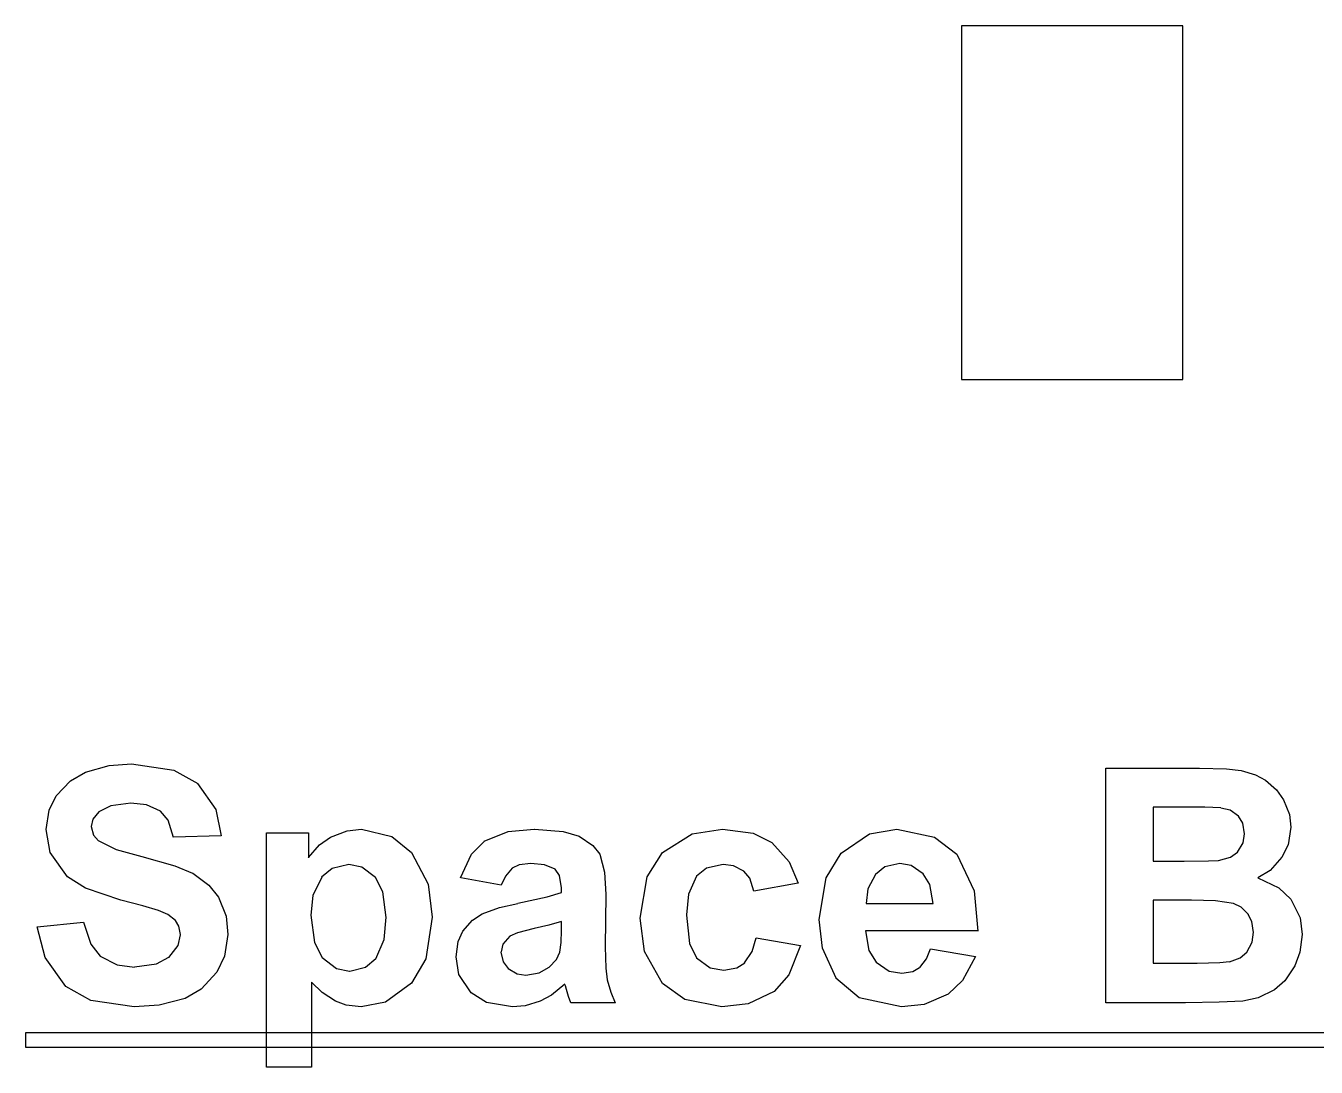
# Model space of a CAD drawing. Header units: millimetres. Extents: x -489 to 574, y -241 to 468.
# Drawn here: x -488.9 to -349.9, y 113.4 to 225.6 of the extents above; entities that cross this region are included whole.
import ezdxf

# ---------------------------------------------------------------- set-up
doc = ezdxf.new("R2010")
doc.units = ezdxf.units.MM
doc.layers.add('01_线宽0.15', color=7, linetype='Continuous')
doc.layers.add('实填充图层01', color=7, linetype='Continuous')

# ---------------------------------------------------------------- blocks, each defined once
blk = doc.blocks.new('图块0387_无名图块')
at = {"layer": '实填充图层01'}
for p, q in [((-0.91, 1.83), (-0.12, -0.55)), ((-0.12, -0.55), (0.91, -1.83))]:
    blk.add_line(p, q, dxfattribs=at)
blk = doc.blocks.new('图块0388_无名图块')
at = {"layer": '实填充图层01'}
for p, q in [((-1.84, 0.59), (-0.01, -0.36)), ((-0.01, -0.36), (1.84, -0.59))]:
    blk.add_line(p, q, dxfattribs=at)
blk = doc.blocks.new('图块0389_无名图块')
at = {"layer": '实填充图层01'}
for p, q in [((0.52, -0.19), (1.85, 0.52)), ((-1.85, -0.52), (0.52, -0.19))]:
    blk.add_line(p, q, dxfattribs=at)
blk = doc.blocks.new('图块0390_无名图块')
at = {"layer": '实填充图层01'}
for p, q in [((-0.62, -1.22), (0.38, 0.06)), ((0.38, 0.06), (0.62, 1.22))]:
    blk.add_line(p, q, dxfattribs=at)
blk = doc.blocks.new('图块0391_无名图块')
at = {"layer": '实填充图层01'}
for p, q in [((0.1, 0.16), (-0.26, 0.76)), ((0.26, -0.76), (0.1, 0.16))]:
    blk.add_line(p, q, dxfattribs=at)
blk = doc.blocks.new('图块0392_无名图块')
at = {"layer": '实填充图层01'}
for p, q in [((0.08, 0.11), (-0.91, 0.54)), ((0.91, -0.54), (0.08, 0.11))]:
    blk.add_line(p, q, dxfattribs=at)
blk = doc.blocks.new('图块0393_无名图块')
at = {"layer": '实填充图层01'}
for p, q in [((0.32, -0.05), (-2.03, 0.55)), ((2.03, -0.55), (0.32, -0.05))]:
    blk.add_line(p, q, dxfattribs=at)
blk = doc.blocks.new('图块0394_无名图块')
at = {"layer": '实填充图层01'}
for p, q in [((-0.94, 0.04), (-2.87, 1.26)), ((2.87, -1.26), (-0.94, 0.04))]:
    blk.add_line(p, q, dxfattribs=at)
blk = doc.blocks.new('图块0395_无名图块')
at = {"layer": '实填充图层01'}
for p, q in [((-0.71, 0.08), (-1.16, 2.55)), ((1.16, -2.55), (-0.71, 0.08))]:
    blk.add_line(p, q, dxfattribs=at)
blk = doc.blocks.new('图块0396_无名图块')
at = {"layer": '实填充图层01'}
for p, q in [((-0.2, 0.28), (0.54, 1.81)), ((-0.54, -1.81), (-0.2, 0.28))]:
    blk.add_line(p, q, dxfattribs=at)
blk = doc.blocks.new('图块0397_无名图块')
at = {"layer": '实填充图层01'}
for p, q in [((-1.57, -1.28), (-0.05, 0.35)), ((-0.05, 0.35), (1.57, 1.28))]:
    blk.add_line(p, q, dxfattribs=at)
blk = doc.blocks.new('图块0398_无名图块')
at = {"layer": '实填充图层01'}
for p, q in [((-2.48, -0.44), (0.09, 0.27)), ((0.09, 0.27), (2.48, 0.44))]:
    blk.add_line(p, q, dxfattribs=at)
blk = doc.blocks.new('图块0399_无名图块')
at = {"layer": '实填充图层01'}
for p, q in [((-3.57, 1.05), (1.01, 0.39)), ((1.01, 0.39), (3.57, -1.05))]:
    blk.add_line(p, q, dxfattribs=at)
blk = doc.blocks.new('图块0400_无名图块')
at = {"layer": '实填充图层01'}
for p, q in [((-1.26, 2.81), (0.71, 0.01)), ((0.71, 0.01), (1.26, -2.81))]:
    blk.add_line(p, q, dxfattribs=at)
blk = doc.blocks.new('图块0401_无名图块')
at = {"layer": '实填充图层01'}
for p, q in [((0.1, 0.44), (-0.7, 1.41)), ((0.7, -1.41), (0.1, 0.44))]:
    blk.add_line(p, q, dxfattribs=at)
blk = doc.blocks.new('图块0402_无名图块')
at = {"layer": '实填充图层01'}
for p, q in [((0.07, 0.26), (-1.6, 0.43)), ((1.6, -0.43), (0.07, 0.26))]:
    blk.add_line(p, q, dxfattribs=at)
blk = doc.blocks.new('图块0403_无名图块')
at = {"layer": '实填充图层01'}
for p, q in [((-0.44, 0.17), (-1.73, -0.46)), ((1.73, 0.46), (-0.44, 0.17))]:
    blk.add_line(p, q, dxfattribs=at)
blk = doc.blocks.new('图块0404_无名图块')
at = {"layer": '实填充图层01'}
for p, q in [((-0.25, 0), (-0.4, -0.79)), ((0.4, 0.79), (-0.25, 0))]:
    blk.add_line(p, q, dxfattribs=at)
blk = doc.blocks.new('图块0405_无名图块')
at = {"layer": '实填充图层01'}
for p, q in [((-0.38, 0.77), (-0.14, -0.16)), ((-0.14, -0.16), (0.38, -0.77))]:
    blk.add_line(p, q, dxfattribs=at)
blk = doc.blocks.new('图块0406_无名图块')
at = {"layer": '实填充图层01'}
for p, q in [((-2.34, 0.85), (-0.4, -0.09)), ((-0.4, -0.09), (2.34, -0.85))]:
    blk.add_line(p, q, dxfattribs=at)
blk = doc.blocks.new('图块0407_无名图块')
at = {"layer": '实填充图层01'}
for p, q in [((-2.74, 0.91), (0.81, -0.09)), ((0.81, -0.09), (2.74, -0.91))]:
    blk.add_line(p, q, dxfattribs=at)
blk = doc.blocks.new('图块0408_无名图块')
at = {"layer": '实填充图层01'}
for p, q in [((-1.39, 1.28), (0.36, 0.02)), ((0.36, 0.02), (1.39, -1.28))]:
    blk.add_line(p, q, dxfattribs=at)
blk = doc.blocks.new('图块0409_无名图块')
at = {"layer": '实填充图层01'}
for p, q in [((-0.5, 2.01), (0.31, -0.05)), ((0.31, -0.05), (0.5, -2.01))]:
    blk.add_line(p, q, dxfattribs=at)
blk = doc.blocks.new('图块0410_无名图块')
at = {"layer": '实填充图层01'}
for p, q in [((0.6, 2.03), (0.23, -0.31)), ((0.23, -0.31), (-0.6, -2.03))]:
    blk.add_line(p, q, dxfattribs=at)
blk = doc.blocks.new('图块0411_无名图块')
at = {"layer": '实填充图层01'}
for p, q in [((1.71, 1.41), (0.04, -0.41)), ((0.04, -0.41), (-1.71, -1.41))]:
    blk.add_line(p, q, dxfattribs=at)
blk = doc.blocks.new('图块0412_无名图块')
at = {"layer": '实填充图层01'}
for p, q in [((2.75, 0.46), (-0.06, -0.28)), ((-0.06, -0.28), (-2.75, -0.46))]:
    blk.add_line(p, q, dxfattribs=at)
blk = doc.blocks.new('图块0413_无名图块')
at = {"layer": '实填充图层01'}
for p, q in [((-0.99, -0.41), (-3.68, 1.11)), ((3.68, -1.11), (-0.99, -0.41))]:
    blk.add_line(p, q, dxfattribs=at)
blk = doc.blocks.new('图块0414_无名图块')
at = {"layer": '实填充图层01'}
for p, q in [((-0.69, -0.11), (-1.53, 3.22)), ((1.53, -3.22), (-0.69, -0.11))]:
    blk.add_line(p, q, dxfattribs=at)
blk = doc.blocks.new('图块0415_无名图块')
at = {"layer": '实填充图层01'}
for p, q in [((-1.19, -1.11), (-0.01, 0.26)), ((-0.01, 0.26), (1.19, 1.11))]:
    blk.add_line(p, q, dxfattribs=at)
blk = doc.blocks.new('图块0416_无名图块')
at = {"layer": '实填充图层01'}
for p, q in [((-1.66, -0.42), (0.12, 0.26)), ((0.12, 0.26), (1.66, 0.42))]:
    blk.add_line(p, q, dxfattribs=at)
blk = doc.blocks.new('图块0417_无名图块')
at = {"layer": '实填充图层01'}
for p, q in [((-2.7, 1.25), (0.56, 0.47)), ((0.56, 0.47), (2.7, -1.25))]:
    blk.add_line(p, q, dxfattribs=at)
blk = doc.blocks.new('图块0418_无名图块')
at = {"layer": '实填充图层01'}
for p, q in [((-1.11, 3.48), (0.68, 0.07)), ((0.68, 0.07), (1.11, -3.48))]:
    blk.add_line(p, q, dxfattribs=at)
blk = doc.blocks.new('图块0419_无名图块')
at = {"layer": '实填充图层01'}
for p, q in [((1.12, 3.57), (0.42, -0.93)), ((0.42, -0.93), (-1.12, -3.57))]:
    blk.add_line(p, q, dxfattribs=at)
blk = doc.blocks.new('图块0420_无名图块')
at = {"layer": '实填充图层01'}
for p, q in [((2.72, 1.27), (-0.09, -0.78)), ((-0.09, -0.78), (-2.72, -1.27))]:
    blk.add_line(p, q, dxfattribs=at)
blk = doc.blocks.new('图块0421_无名图块')
at = {"layer": '实填充图层01'}
for p, q in [((-0.23, -0.11), (-1.38, 0.3)), ((1.38, -0.3), (-0.23, -0.11))]:
    blk.add_line(p, q, dxfattribs=at)
blk = doc.blocks.new('图块0422_无名图块')
at = {"layer": '实填充图层01'}
for p, q in [((-0.12, -0.09), (-1.3, 1.03)), ((1.3, -1.03), (-0.12, -0.09))]:
    blk.add_line(p, q, dxfattribs=at)
blk = doc.blocks.new('图块0423_无名图块')
at = {"layer": '实填充图层01'}
for p, q in [((-0.61, 2.29), (-0.23, -0.67)), ((-0.23, -0.67), (0.61, -2.29))]:
    blk.add_line(p, q, dxfattribs=at)
blk = doc.blocks.new('图块0424_无名图块')
at = {"layer": '实填充图层01'}
for p, q in [((-1.48, 0.74), (0.05, -0.45)), ((0.05, -0.45), (1.48, -0.74))]:
    blk.add_line(p, q, dxfattribs=at)
blk = doc.blocks.new('图块0425_无名图块')
at = {"layer": '实填充图层01'}
for p, q in [((0.31, -0.25), (1.4, 0.68)), ((-1.4, -0.68), (0.31, -0.25))]:
    blk.add_line(p, q, dxfattribs=at)
blk = doc.blocks.new('图块0426_无名图块')
at = {"layer": '实填充图层01'}
for p, q in [((0.34, -0.16), (0.56, 2.23)), ((-0.56, -2.23), (0.34, -0.16))]:
    blk.add_line(p, q, dxfattribs=at)
blk = doc.blocks.new('图块0427_无名图块')
at = {"layer": '实填充图层01'}
for p, q in [((0.22, 0.62), (-0.58, 2.15)), ((0.58, -2.15), (0.22, 0.62))]:
    blk.add_line(p, q, dxfattribs=at)
blk = doc.blocks.new('图块0428_无名图块')
at = {"layer": '实填充图层01'}
for p, q in [((-0.03, 0.43), (-1.43, 0.7)), ((1.43, -0.7), (-0.03, 0.43))]:
    blk.add_line(p, q, dxfattribs=at)
blk = doc.blocks.new('图块0429_无名图块')
at = {"layer": '实填充图层01'}
for p, q in [((-0.33, 0.26), (-1.47, -0.69)), ((1.47, 0.69), (-0.33, 0.26))]:
    blk.add_line(p, q, dxfattribs=at)
blk = doc.blocks.new('图块0430_无名图块')
at = {"layer": '实填充图层01'}
for p, q in [((0.59, 2.04), (-0.36, 0.08)), ((-0.36, 0.08), (-0.59, -2.04))]:
    blk.add_line(p, q, dxfattribs=at)
blk = doc.blocks.new('图块0431_无名图块')
at = {"layer": '实填充图层01'}
for p, q in [((-0.11, 0.58), (1.28, 1.98)), ((-1.28, -1.98), (-0.11, 0.58))]:
    blk.add_line(p, q, dxfattribs=at)
blk = doc.blocks.new('图块0432_无名图块')
at = {"layer": '实填充图层01'}
for p, q in [((-2.69, -0.64), (-0.11, 0.39)), ((-0.11, 0.39), (2.69, 0.64))]:
    blk.add_line(p, q, dxfattribs=at)
blk = doc.blocks.new('图块0433_无名图块')
at = {"layer": '实填充图层01'}
for p, q in [((-2.41, 0.38), (0.7, 0.14)), ((0.7, 0.14), (2.41, -0.38))]:
    blk.add_line(p, q, dxfattribs=at)
blk = doc.blocks.new('图块0434_无名图块')
at = {"layer": '实填充图层01'}
for p, q in [((-1.11, 0.97), (0.36, -0.01)), ((0.36, -0.01), (1.11, -0.97))]:
    blk.add_line(p, q, dxfattribs=at)
blk = doc.blocks.new('图块0435_无名图块')
at = {"layer": '实填充图层01'}
for p, q in [((-0.32, 2.17), (0.2, 0.23)), ((0.2, 0.23), (0.32, -2.17))]:
    blk.add_line(p, q, dxfattribs=at)
blk = doc.blocks.new('图块0436_无名图块')
at = {"layer": '实填充图层01'}
for p, q in [((-0.11, 1.78), (-0.04, -0.52)), ((-0.04, -0.52), (0.11, -1.78))]:
    blk.add_line(p, q, dxfattribs=at)
blk = doc.blocks.new('图块0437_无名图块')
at = {"layer": '实填充图层01'}
for p, q in [((-0.43, 1.23), (-0.05, -0.11)), ((-0.05, -0.11), (0.43, -1.23))]:
    blk.add_line(p, q, dxfattribs=at)
blk = doc.blocks.new('图块0438_无名图块')
at = {"layer": '实填充图层01'}
for p, q in [((-0.01, -0.03), (-0.23, 0.71)), ((0.23, -0.71), (-0.01, -0.03))]:
    blk.add_line(p, q, dxfattribs=at)
blk = doc.blocks.new('图块0439_无名图块')
at = {"layer": '实填充图层01'}
for p, q in [((-0.03, 0.11), (-0.09, 0.28)), ((0.09, -0.28), (-0.03, 0.11))]:
    blk.add_line(p, q, dxfattribs=at)
blk = doc.blocks.new('图块0440_无名图块')
at = {"layer": '实填充图层01'}
for p, q in [((1.32, 0.91), (-0.12, -0.26)), ((-0.12, -0.26), (-1.32, -0.91))]:
    blk.add_line(p, q, dxfattribs=at)
blk = doc.blocks.new('图块0441_无名图块')
at = {"layer": '实填充图层01'}
for p, q in [((1.5, 0.31), (-0.13, -0.19)), ((-0.13, -0.19), (-1.5, -0.31))]:
    blk.add_line(p, q, dxfattribs=at)
blk = doc.blocks.new('图块0442_无名图块')
at = {"layer": '实填充图层01'}
for p, q in [((-0.56, -0.29), (-2.22, 0.77)), ((2.22, -0.77), (-0.56, -0.29))]:
    blk.add_line(p, q, dxfattribs=at)
blk = doc.blocks.new('图块0443_无名图块')
at = {"layer": '实填充图层01'}
for p, q in [((-0.5, 0.03), (-0.81, 1.94)), ((0.81, -1.94), (-0.5, 0.03))]:
    blk.add_line(p, q, dxfattribs=at)
blk = doc.blocks.new('图块0444_无名图块')
at = {"layer": '实填充图层01'}
for p, q in [((-0.37, -1.38), (-0.14, 0.25)), ((-0.14, 0.25), (0.37, 1.38))]:
    blk.add_line(p, q, dxfattribs=at)
blk = doc.blocks.new('图块0445_无名图块')
at = {"layer": '实填充图层01'}
for p, q in [((-1.04, -0.93), (-0.02, 0.25)), ((-0.02, 0.25), (1.04, 0.93))]:
    blk.add_line(p, q, dxfattribs=at)
blk = doc.blocks.new('图块0446_无名图块')
at = {"layer": '实填充图层01'}
for p, q in [((-1.92, -0.56), (-0.06, 0.11)), ((-0.06, 0.11), (1.92, 0.56))]:
    blk.add_line(p, q, dxfattribs=at)
blk = doc.blocks.new('图块0447_无名图块')
at = {"layer": '实填充图层01'}
for p, q in [((-2.35, -0.59), (0.79, 0.09)), ((0.79, 0.09), (2.35, 0.59))]:
    blk.add_line(p, q, dxfattribs=at)
blk = doc.blocks.new('图块0448_无名图块')
at = {"layer": '实填充图层01'}
for p, q in [((0.13, 0.32), (-0.34, 1.01)), ((0.34, -1.01), (0.13, 0.32))]:
    blk.add_line(p, q, dxfattribs=at)
blk = doc.blocks.new('图块0449_无名图块')
at = {"layer": '实填充图层01'}
for p, q in [((0.14, 0.18), (-1.31, 0.3)), ((1.31, -0.3), (0.14, 0.18))]:
    blk.add_line(p, q, dxfattribs=at)
blk = doc.blocks.new('图块0450_无名图块')
at = {"layer": '实填充图层01'}
for p, q in [((-0.26, 0.1), (-1.01, -0.26)), ((1.01, 0.26), (-0.26, 0.1))]:
    blk.add_line(p, q, dxfattribs=at)
blk = doc.blocks.new('图块0451_无名图块')
at = {"layer": '实填充图层01'}
for p, q in [((-0.14, 0.08), (-0.59, -0.91)), ((0.59, 0.91), (-0.14, 0.08))]:
    blk.add_line(p, q, dxfattribs=at)
blk = doc.blocks.new('图块0452_无名图块')
at = {"layer": '实填充图层01'}
for p, q in [((1.47, 0.37), (0.09, -0.01)), ((0.09, -0.01), (-1.47, -0.37))]:
    blk.add_line(p, q, dxfattribs=at)
blk = doc.blocks.new('图块0453_无名图块')
at = {"layer": '实填充图层01'}
for p, q in [((1.32, 0.42), (-0.5, -0.06)), ((-0.5, -0.06), (-1.32, -0.42))]:
    blk.add_line(p, q, dxfattribs=at)
blk = doc.blocks.new('图块0454_无名图块')
at = {"layer": '实填充图层01'}
for p, q in [((0.47, 0.85), (-0.29, -0.02)), ((-0.29, -0.02), (-0.47, -0.85))]:
    blk.add_line(p, q, dxfattribs=at)
blk = doc.blocks.new('图块0455_无名图块')
at = {"layer": '实填充图层01'}
for p, q in [((-0.38, 0.88), (-0.14, -0.17)), ((-0.14, -0.17), (0.38, -0.88))]:
    blk.add_line(p, q, dxfattribs=at)
blk = doc.blocks.new('图块0456_无名图块')
at = {"layer": '实填充图层01'}
for p, q in [((-0.96, 0.37), (0.01, -0.23)), ((0.01, -0.23), (0.96, -0.37))]:
    blk.add_line(p, q, dxfattribs=at)
blk = doc.blocks.new('图块0457_无名图块')
at = {"layer": '实填充图层01'}
for p, q in [((0.18, -0.16), (1.25, 0.43)), ((-1.25, -0.43), (0.18, -0.16))]:
    blk.add_line(p, q, dxfattribs=at)
blk = doc.blocks.new('图块0458_无名图块')
at = {"layer": '实填充图层01'}
for p, q in [((-0.58, -0.8), (0.22, 0.02)), ((0.22, 0.02), (0.58, 0.8))]:
    blk.add_line(p, q, dxfattribs=at)
blk = doc.blocks.new('图块0459_无名图块')
at = {"layer": '实填充图层01'}
for p, q in [((0.06, -0.13), (0.09, 1.18)), ((-0.09, -1.18), (0.06, -0.13))]:
    blk.add_line(p, q, dxfattribs=at)
blk = doc.blocks.new('图块0460_无名图块')
at = {"layer": '实填充图层01'}
for p, q in [((0.09, 0.3), (-0.55, 1.07)), ((0.55, -1.07), (0.09, 0.3))]:
    blk.add_line(p, q, dxfattribs=at)
blk = doc.blocks.new('图块0461_无名图块')
at = {"layer": '实填充图层01'}
for p, q in [((-0.01, 0.22), (-1.11, 0.36)), ((1.11, -0.36), (-0.01, 0.22))]:
    blk.add_line(p, q, dxfattribs=at)
blk = doc.blocks.new('图块0462_无名图块')
at = {"layer": '实填充图层01'}
for p, q in [((-0.35, 0.23), (-1.44, -0.63)), ((1.44, 0.63), (-0.35, 0.23))]:
    blk.add_line(p, q, dxfattribs=at)
blk = doc.blocks.new('图块0463_无名图块')
at = {"layer": '实填充图层01'}
for p, q in [((0.54, 2.09), (-0.33, 0.16)), ((-0.33, 0.16), (-0.54, -2.09))]:
    blk.add_line(p, q, dxfattribs=at)
blk = doc.blocks.new('图块0464_无名图块')
at = {"layer": '实填充图层01'}
for p, q in [((-0.55, 2.3), (-0.2, -0.75)), ((-0.2, -0.75), (0.55, -2.3))]:
    blk.add_line(p, q, dxfattribs=at)
blk = doc.blocks.new('图块0465_无名图块')
at = {"layer": '实填充图层01'}
for p, q in [((-1.46, 0.67), (-0.01, -0.41)), ((-0.01, -0.41), (1.46, -0.67))]:
    blk.add_line(p, q, dxfattribs=at)
blk = doc.blocks.new('图块0466_无名图块')
at = {"layer": '实填充图层01'}
for p, q in [((0.26, -0.15), (1.13, 0.39)), ((-1.13, -0.39), (0.26, -0.15))]:
    blk.add_line(p, q, dxfattribs=at)
blk = doc.blocks.new('图块0467_无名图块')
at = {"layer": '实填充图层01'}
for p, q in [((0.2, -0.12), (0.62, 1.35)), ((-0.62, -1.35), (0.2, -0.12))]:
    blk.add_line(p, q, dxfattribs=at)
blk = doc.blocks.new('图块0468_无名图块')
at = {"layer": '实填充图层01'}
for p, q in [((1.42, 2.48), (0.16, -0.69)), ((0.16, -0.69), (-1.42, -2.48))]:
    blk.add_line(p, q, dxfattribs=at)
blk = doc.blocks.new('图块0469_无名图块')
at = {"layer": '实填充图层01'}
for p, q in [((2.82, 0.84), (0.02, -0.51)), ((0.02, -0.51), (-2.82, -0.84))]:
    blk.add_line(p, q, dxfattribs=at)
blk = doc.blocks.new('图块0470_无名图块')
at = {"layer": '实填充图层01'}
for p, q in [((-0.78, -0.47), (-3.2, 1.27)), ((3.2, -1.27), (-0.78, -0.47))]:
    blk.add_line(p, q, dxfattribs=at)
blk = doc.blocks.new('图块0471_无名图块')
at = {"layer": '实填充图层01'}
for p, q in [((-0.73, -0.06), (-1.19, 3.51)), ((1.19, -3.51), (-0.73, -0.06))]:
    blk.add_line(p, q, dxfattribs=at)
blk = doc.blocks.new('图块0472_无名图块')
at = {"layer": '实填充图层01'}
for p, q in [((-0.45, 0.92), (1.2, 3.53)), ((-1.2, -3.53), (-0.45, 0.92))]:
    blk.add_line(p, q, dxfattribs=at)
blk = doc.blocks.new('图块0473_无名图块')
at = {"layer": '实填充图层01'}
for p, q in [((-3.24, -1.26), (-0.03, 0.78)), ((-0.03, 0.78), (3.24, 1.26))]:
    blk.add_line(p, q, dxfattribs=at)
blk = doc.blocks.new('图块0474_无名图块')
at = {"layer": '实填充图层01'}
for p, q in [((-2.65, 0.72), (0.65, 0.27)), ((0.65, 0.27), (2.65, -0.72))]:
    blk.add_line(p, q, dxfattribs=at)
blk = doc.blocks.new('图块0475_无名图块')
at = {"layer": '实填充图层01'}
for p, q in [((-1.41, 2.19), (0.44, 0.11)), ((0.44, 0.11), (1.41, -2.19))]:
    blk.add_line(p, q, dxfattribs=at)
blk = doc.blocks.new('图块0476_无名图块')
at = {"layer": '实填充图层01'}
for p, q in [((1.47, 2.02), (0.09, -0.55)), ((0.09, -0.55), (-1.47, -2.02))]:
    blk.add_line(p, q, dxfattribs=at)
blk = doc.blocks.new('图块0477_无名图块')
at = {"layer": '实填充图层01'}
for p, q in [((2.51, 0.69), (-0.06, -0.42)), ((-0.06, -0.42), (-2.51, -0.69))]:
    blk.add_line(p, q, dxfattribs=at)
blk = doc.blocks.new('图块0478_无名图块')
at = {"layer": '实填充图层01'}
for p, q in [((-1.04, -0.58), (-3.53, 1.56)), ((3.53, -1.56), (-1.04, -0.58))]:
    blk.add_line(p, q, dxfattribs=at)
blk = doc.blocks.new('图块0479_无名图块')
at = {"layer": '实填充图层01'}
for p, q in [((-0.55, 0.06), (-0.91, 3.16)), ((0.91, -3.16), (-0.55, 0.06))]:
    blk.add_line(p, q, dxfattribs=at)
blk = doc.blocks.new('图块0480_无名图块')
at = {"layer": '实填充图层01'}
for p, q in [((-0.44, 0.91), (1.19, 3.57)), ((-1.19, -3.57), (-0.44, 0.91))]:
    blk.add_line(p, q, dxfattribs=at)
blk = doc.blocks.new('图块0481_无名图块')
at = {"layer": '实填充图层01'}
for p, q in [((-3, -1.29), (0.05, 0.79)), ((0.05, 0.79), (3, 1.29))]:
    blk.add_line(p, q, dxfattribs=at)
blk = doc.blocks.new('图块0482_无名图块')
at = {"layer": '实填充图层01'}
for p, q in [((-3.22, 1.35), (0.81, 0.5)), ((0.81, 0.5), (3.22, -1.35))]:
    blk.add_line(p, q, dxfattribs=at)
blk = doc.blocks.new('图块0483_无名图块')
at = {"layer": '实填充图层01'}
for p, q in [((-1.13, 4.14), (0.74, 0.21)), ((0.74, 0.21), (1.13, -4.14))]:
    blk.add_line(p, q, dxfattribs=at)
blk = doc.blocks.new('图块0484_无名图块')
at = {"layer": '实填充图层01'}
for p, q in [((-0.58, 1.68), (-0.19, -0.44)), ((-0.19, -0.44), (0.58, -1.68))]:
    blk.add_line(p, q, dxfattribs=at)
blk = doc.blocks.new('图块0485_无名图块')
at = {"layer": '实填充图层01'}
for p, q in [((-1.39, 0.6), (0.03, -0.37)), ((0.03, -0.37), (1.39, -0.6))]:
    blk.add_line(p, q, dxfattribs=at)
blk = doc.blocks.new('图块0486_无名图块')
at = {"layer": '实填充图层01'}
for p, q in [((0.21, -0.12), (0.95, 0.31)), ((-0.95, -0.31), (0.21, -0.12))]:
    blk.add_line(p, q, dxfattribs=at)
blk = doc.blocks.new('图块0487_无名图块')
at = {"layer": '实填充图层01'}
for p, q in [((0.16, -0.07), (0.58, 1)), ((-0.58, -1), (0.16, -0.07))]:
    blk.add_line(p, q, dxfattribs=at)
blk = doc.blocks.new('图块0488_无名图块')
at = {"layer": '实填充图层01'}
for p, q in [((0.18, 0.44), (-0.54, 1.6)), ((0.54, -1.6), (0.18, 0.44))]:
    blk.add_line(p, q, dxfattribs=at)
blk = doc.blocks.new('图块0489_无名图块')
at = {"layer": '实填充图层01'}
for p, q in [((-0.04, 0.34), (-1.26, 0.55)), ((1.26, -0.55), (-0.04, 0.34))]:
    blk.add_line(p, q, dxfattribs=at)
blk = doc.blocks.new('图块0490_无名图块')
at = {"layer": '实填充图层01'}
for p, q in [((-0.29, 0.22), (-1.31, -0.58)), ((1.31, 0.58), (-0.29, 0.22))]:
    blk.add_line(p, q, dxfattribs=at)
blk = doc.blocks.new('图块0491_无名图块')
at = {"layer": '实填充图层01'}
for p, q in [((0.51, 1.57), (-0.32, 0.02)), ((-0.32, 0.02), (-0.51, -1.57))]:
    blk.add_line(p, q, dxfattribs=at)
blk = doc.blocks.new('图块0492_无名图块')
at = {"layer": '实填充图层01'}
for p, q in [((-2.24, 0.12), (0.65, 0.05)), ((0.65, 0.05), (2.24, -0.12))]:
    blk.add_line(p, q, dxfattribs=at)
blk = doc.blocks.new('图块0493_无名图块')
at = {"layer": '实填充图层01'}
for p, q in [((-1.32, 0.52), (0.24, 0.07)), ((0.24, 0.07), (1.32, -0.52))]:
    blk.add_line(p, q, dxfattribs=at)
blk = doc.blocks.new('图块0494_无名图块')
at = {"layer": '实填充图层01'}
for p, q in [((-0.97, 1.05), (0.21, 0)), ((0.21, 0), (0.97, -1.05))]:
    blk.add_line(p, q, dxfattribs=at)
blk = doc.blocks.new('图块0495_无名图块')
at = {"layer": '实填充图层01'}
for p, q in [((-0.39, 1.48), (0.24, -0.1)), ((0.24, -0.1), (0.39, -1.48))]:
    blk.add_line(p, q, dxfattribs=at)
blk = doc.blocks.new('图块0496_无名图块')
at = {"layer": '实填充图层01'}
for p, q in [((0.48, 1.62), (0.18, -0.27)), ((0.18, -0.27), (-0.48, -1.62))]:
    blk.add_line(p, q, dxfattribs=at)
blk = doc.blocks.new('图块0497_无名图块')
at = {"layer": '实填充图层01'}
for p, q in [((1.29, 1.11), (0.01, -0.32)), ((0.01, -0.32), (-1.29, -1.11))]:
    blk.add_line(p, q, dxfattribs=at)
blk = doc.blocks.new('图块0498_无名图块')
at = {"layer": '实填充图层01'}
for p, q in [((-1.77, 1.15), (0.47, 0.09)), ((0.47, 0.09), (1.77, -1.15))]:
    blk.add_line(p, q, dxfattribs=at)
blk = doc.blocks.new('图块0499_无名图块')
at = {"layer": '实填充图层01'}
for p, q in [((-0.62, 1.91), (0.38, -0.09)), ((0.38, -0.09), (0.62, -1.91))]:
    blk.add_line(p, q, dxfattribs=at)
blk = doc.blocks.new('图块0500_无名图块')
at = {"layer": '实填充图层01'}
for p, q in [((0.4, 1.68), (0.15, -0.23)), ((0.15, -0.23), (-0.4, -1.68))]:
    blk.add_line(p, q, dxfattribs=at)
blk = doc.blocks.new('图块0501_无名图块')
at = {"layer": '实填充图层01'}
for p, q in [((1.1, 1.31), (0.01, -0.32)), ((0.01, -0.32), (-1.1, -1.31))]:
    blk.add_line(p, q, dxfattribs=at)
blk = doc.blocks.new('图块0502_无名图块')
at = {"layer": '实填充图层01'}
for p, q in [((1.71, 0.6), (-0.04, -0.25)), ((-0.04, -0.25), (-1.71, -0.6))]:
    blk.add_line(p, q, dxfattribs=at)
blk = doc.blocks.new('图块0503_无名图块')
at = {"layer": '实填充图层01'}
for p, q in [((3.08, 0.09), (0.52, -0.03)), ((0.52, -0.03), (-3.08, -0.09))]:
    blk.add_line(p, q, dxfattribs=at)
blk = doc.blocks.new('图块0504_无名图块')
at = {"layer": '实填充图层01'}
for p, q in [((0.78, -0.02), (1.85, 0.04)), ((-1.85, -0.04), (0.78, -0.02))]:
    blk.add_line(p, q, dxfattribs=at)
blk = doc.blocks.new('图块0505_无名图块')
at = {"layer": '实填充图层01'}
for p, q in [((0.26, -0.09), (1.03, 0.45)), ((-1.03, -0.45), (0.26, -0.09))]:
    blk.add_line(p, q, dxfattribs=at)
blk = doc.blocks.new('图块0506_无名图块')
at = {"layer": '实填充图层01'}
for p, q in [((-0.37, -0.98), (0.23, 0)), ((0.23, 0), (0.37, 0.98))]:
    blk.add_line(p, q, dxfattribs=at)
blk = doc.blocks.new('图块0507_无名图块')
at = {"layer": '实填充图层01'}
for p, q in [((0.12, 0.22), (-0.32, 0.95)), ((0.32, -0.95), (0.12, 0.22))]:
    blk.add_line(p, q, dxfattribs=at)
blk = doc.blocks.new('图块0508_无名图块')
at = {"layer": '实填充图层01'}
for p, q in [((0.04, 0.2), (-0.96, 0.44)), ((0.96, -0.44), (0.04, 0.2))]:
    blk.add_line(p, q, dxfattribs=at)
blk = doc.blocks.new('图块0509_无名图块')
at = {"layer": '实填充图层01'}
for p, q in [((0.44, 0.03), (-2.18, 0.04)), ((2.18, -0.04), (0.44, 0.03))]:
    blk.add_line(p, q, dxfattribs=at)
blk = doc.blocks.new('图块0510_无名图块')
at = {"layer": '实填充图层01'}
for p, q in [((0.71, -0.03), (1.75, 0.08)), ((-1.75, -0.08), (0.71, -0.03))]:
    blk.add_line(p, q, dxfattribs=at)
blk = doc.blocks.new('图块0511_无名图块')
at = {"layer": '实填充图层01'}
for p, q in [((0.22, -0.09), (0.93, 0.51)), ((-0.93, -0.51), (0.22, -0.09))]:
    blk.add_line(p, q, dxfattribs=at)
blk = doc.blocks.new('图块0512_无名图块')
at = {"layer": '实填充图层01'}
for p, q in [((0.22, 0), (0.36, 1.08)), ((-0.36, -1.08), (0.22, 0))]:
    blk.add_line(p, q, dxfattribs=at)
blk = doc.blocks.new('图块0513_无名图块')
at = {"layer": '实填充图层01'}
for p, q in [((0.1, 0.2), (-0.28, 0.97)), ((0.28, -0.97), (0.1, 0.2))]:
    blk.add_line(p, q, dxfattribs=at)
blk = doc.blocks.new('图块0514_无名图块')
at = {"layer": '实填充图层01'}
for p, q in [((0.03, 0.18), (-0.8, 0.58)), ((0.8, -0.58), (0.03, 0.18))]:
    blk.add_line(p, q, dxfattribs=at)
blk = doc.blocks.new('图块0515_无名图块')
at = {"layer": '实填充图层01'}
for p, q in [((0.33, 0.11), (-2.26, 0.18)), ((2.26, -0.18), (0.33, 0.11))]:
    blk.add_line(p, q, dxfattribs=at)

msp = doc.modelspace()

# ---------------------------------------------------------------- linework, layer by layer
at = {"layer": '01_线宽0.15'}
for p, q in [((-364.32, 225.64), (-388.13, 225.64)), ((-388.13, 225.64), (-388.13, 187.54)), ((-364.32, 187.54), (-364.32, 225.64)), ((-388.13, 187.54), (-364.32, 187.54)), ((-372.61, 145.65), (-362.51, 145.65)), ((-372.61, 120.39), (-372.61, 145.65)), ((-367.5, 141.45), (-367.5, 135.63)), ((-364.57, 141.45), (-367.5, 141.45)), ((-467.9, 138.38), (-473.02, 138.21)), ((-463, 138.7), (-458.48, 138.7)), ((-463, 113.44), (-463, 138.7)), ((-458.48, 138.7), (-458.48, 136.01)), ((-367.5, 135.63), (-364.16, 135.63)), ((-437.71, 133.06), (-442.08, 133.83)), ((-431.22, 132.28), (-431.22, 132.77)), ((-426.46, 132.04), (-426.53, 126.4)), ((-405.74, 133.27), (-410.5, 132.42)), ((-398.42, 131.08), (-391.2, 131.08)), ((-367.5, 131.43), (-367.5, 124.66)), ((-363.37, 131.43), (-367.5, 131.43)), ((-487.69, 128.58), (-482.72, 129.07)), ((-431.22, 128.18), (-431.22, 129.14)), ((-386.4, 128.12), (-398.5, 128.12)), ((-410.26, 127.38), (-405.5, 126.56)), ((-391.48, 126.18), (-386.65, 125.37)), ((-367.5, 124.66), (-362.77, 124.66)), ((-458.16, 122.6), (-458.16, 113.44)), ((-425.43, 120.39), (-430.23, 120.39)), ((-364.01, 120.39), (-372.61, 120.39)), ((-488.93, 117.18), (-296.74, 117.18)), ((-488.93, 115.58), (-488.93, 117.18)), ((-296.74, 115.58), (-488.93, 115.58)), ((-458.16, 113.44), (-463, 113.44))]:
    msp.add_line(p, q, dxfattribs=at)

# ---------------------------------------------------------------- block references
for name, p in [('图块0398_无名图块', (-480.03, 145.67)), ('图块0399_无名图块', (-473.98, 145.06)), ('图块0397_无名图块', (-484.08, 143.94)), ('图块0492_无名图块', (-360.27, 145.53)), ('图块0493_无名图块', (-356.71, 144.88)), ('图块0400_无名图块', (-469.16, 141.19)), ('图块0494_无名图块', (-354.42, 143.31)), ('图块0396_无名图块', (-486.2, 140.85)), ('图块0403_无名图块', (-479.34, 141.42)), ('图块0402_无名图块', (-476.01, 141.45)), ('图块0495_无名图块', (-353.07, 140.78)), ('图块0404_无名图块', (-481.47, 140.17)), ('图块0401_无名图块', (-473.71, 139.61)), ('图块0509_无名图块', (-362.39, 141.41)), ('图块0508_无名图块', (-359.26, 140.92)), ('图块0507_无名图块', (-357.98, 139.53)), ('图块0395_无名图块', (-485.58, 136.49)), ('图块0405_无名图块', (-481.49, 138.61)), ('图块0416_无名图块', (-454.44, 138.66)), ('图块0417_无名图块', (-450.07, 137.84)), ('图块0432_无名图块', (-436.85, 138.44)), ('图块0433_无名图块', (-431.74, 138.71)), ('图块0473_无名图块', (-417.12, 137.82)), ('图块0474_无名图块', (-411.22, 138.37)), ('图块0481_无名图块', (-398.1, 137.8)), ('图块0482_无名图块', (-391.88, 137.74)), ('图块0496_无名图块', (-353.15, 137.68)), ('图块0406_无名图块', (-478.78, 137)), ('图块0415_无名图块', (-457.29, 137.13)), ('图块0431_无名图块', (-440.81, 135.82)), ('图块0434_无名图块', (-428.22, 137.35)), ('图块0475_无名图块', (-407.16, 135.46)), ('图块0506_无名图块', (-358.03, 137.6)), ('图块0418_无名图块', (-446.26, 133.1)), ('图块0435_无名图块', (-426.78, 134.21)), ('图块0472_无名图块', (-421.55, 133.03)), ('图块0480_无名图块', (-402.29, 132.94)), ('图块0483_无名图块', (-387.53, 132.25)), ('图块0505_无名图块', (-359.43, 136.17)), ('图块0407_无名图块', (-473.7, 135.24)), ('图块0429_无名图块', (-455.6, 134.59)), ('图块0428_无名图块', (-452.7, 134.58)), ('图块0451_无名图块', (-437.12, 133.96)), ('图块0450_无名图块', (-435.53, 135.13)), ('图块0449_无名图块', (-433.21, 135.08)), ('图块0462_无名图块', (-415.25, 134.65)), ('图块0461_无名图块', (-412.7, 134.92)), ('图块0490_无名图块', (-396.1, 134.8)), ('图块0489_无名图块', (-393.54, 134.83)), ('图块0504_无名图块', (-362.31, 135.68)), ('图块0497_无名图块', (-354.92, 134.95)), ('图块0394_无名图块', (-481.56, 132.69)), ('图块0408_无名图块', (-469.56, 133.05)), ('图块0430_无名图块', (-457.65, 131.87)), ('图块0427_无名图块', (-450.7, 131.73)), ('图块0448_无名图块', (-431.56, 133.78)), ('图块0463_无名图块', (-417.23, 131.93)), ('图块0460_无名图块', (-411.05, 133.49)), ('图块0491_无名图块', (-397.91, 132.65)), ('图块0488_无名图块', (-391.74, 132.68)), ('图块0498_无名图块', (-354.45, 132.69)), ('图块0447_无名图块', (-433.57, 131.69)), ('图块0393_无名图块', (-476.66, 130.88)), ('图块0409_无名图块', (-467.66, 129.75)), ('图块0446_无名图块', (-437.84, 130.53)), ('图块0515_无名图块', (-361.11, 131.25)), ('图块0514_无名图块', (-358.05, 130.49)), ('图块0499_无名图块', (-352.06, 129.64)), ('图块0392_无名图块', (-473.71, 129.78)), ('图块0423_无名图块', (-457.62, 127.54)), ('图块0426_无名图块', (-450.68, 127.36)), ('图块0419_无名图块', (-446.27, 126.05)), ('图块0445_无名图块', (-440.8, 129.03)), ('图块0471_无名图块', (-421.55, 125.98)), ('图块0464_无名图块', (-417.23, 127.53)), ('图块0479_无名图块', (-402.57, 126.21)), ('图块0513_无名图块', (-356.98, 128.94)), ('图块0414_无名图块', (-486.16, 125.36)), ('图块0387_无名图块', (-481.81, 127.24)), ('图块0391_无名图块', (-472.54, 128.48)), ('图块0444_无名图块', (-442.21, 126.72)), ('图块0453_无名图块', (-435.48, 127.98)), ('图块0452_无名图块', (-432.69, 128.77)), ('图块0459_无名图块', (-431.31, 127)), ('图块0484_无名图块', (-397.92, 126.44)), ('图块0512_无名图块', (-357.06, 126.9)), ('图块0390_无名图块', (-472.9, 126.49)), ('图块0410_无名图块', (-467.76, 125.71)), ('图块0454_无名图块', (-437.27, 126.71)), ('图块0467_无名图块', (-410.88, 126.02)), ('图块0468_无名图块', (-406.92, 124.09)), ('图块0500_无名图块', (-351.84, 126.05)), ('图块0388_无名图块', (-479.06, 124.82)), ('图块0389_无名图块', (-475.37, 124.76)), ('图块0424_无名图块', (-455.53, 124.52)), ('图块0425_无名图块', (-452.64, 124.46)), ('图块0443_无名图块', (-441.77, 123.4)), ('图块0455_无名图块', (-437.37, 124.97)), ('图块0458_无名图块', (-431.98, 125.02)), ('图块0436_无名图块', (-426.41, 124.62)), ('图块0465_无名图块', (-415.21, 124.56)), ('图块0487_无名图块', (-392.07, 125.18)), ('图块0476_无名图块', (-388.12, 123.34)), ('图块0511_无名图块', (-358.34, 125.32)), ('图块0456_无名图块', (-436.02, 123.72)), ('图块0457_无名图块', (-433.81, 123.78)), ('图块0466_无名图块', (-412.62, 124.28)), ('图块0485_无名图块', (-395.95, 124.17)), ('图块0486_无名图块', (-393.61, 123.87)), ('图块0510_无名图块', (-361.02, 124.74)), ('图块0501_无名图块', (-353.34, 123.07)), ('图块0411_无名图块', (-470.07, 122.26)), ('图块0422_无名图块', (-456.87, 121.57)), ('图块0420_无名图块', (-450.1, 121.21)), ('图块0440_无名图块', (-432.19, 121.46)), ('图块0439_无名图块', (-430.78, 122.08)), ('图块0437_无名图块', (-425.87, 121.62)), ('图块0470_无名图块', (-417.16, 121.2)), ('图块0478_无名图块', (-398.14, 121.49)), ('图块0413_无名图块', (-480.95, 121.04)), ('图块0442_无名图块', (-438.74, 120.7)), ('图块0438_无名图块', (-430.46, 121.1)), ('图块0469_无名图块', (-411.15, 120.77)), ('图块0477_无名图块', (-392.1, 120.63)), ('图块0502_无名图块', (-356.15, 121.16)), ('图块0412_无名图块', (-474.52, 120.39)), ('图块0421_无名图块', (-454.2, 120.24)), ('图块0441_无名图块', (-435.01, 120.24)), ('图块0503_无名图块', (-360.93, 120.48))]:
    msp.add_blockref(name, p)

doc.saveas('drawing.dxf')
